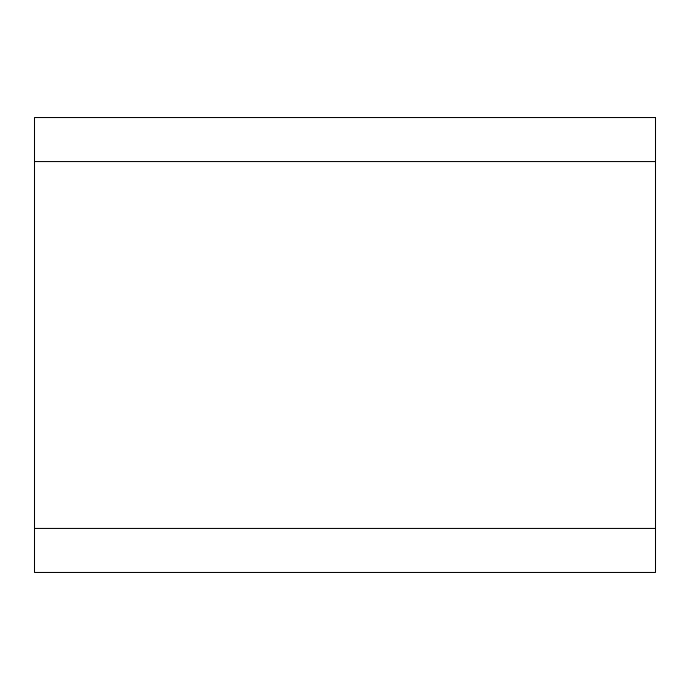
<?xml version="1.0" encoding="UTF-8"?>
<svg xmlns="http://www.w3.org/2000/svg" width="690" height="690" viewBox="0 0 690 690"><rect width="100%" height="100%" fill="white"/><g stroke="black" fill="none" stroke-linecap="round" stroke-linejoin="round"><path stroke-width="1.03" d="M34.5 161.555L655.5 161.555M34.5 528.445L655.5 528.445M655.5 117.533L34.5 117.533L34.5 572.467L655.5 572.467L655.5 117.533"/></g></svg>
